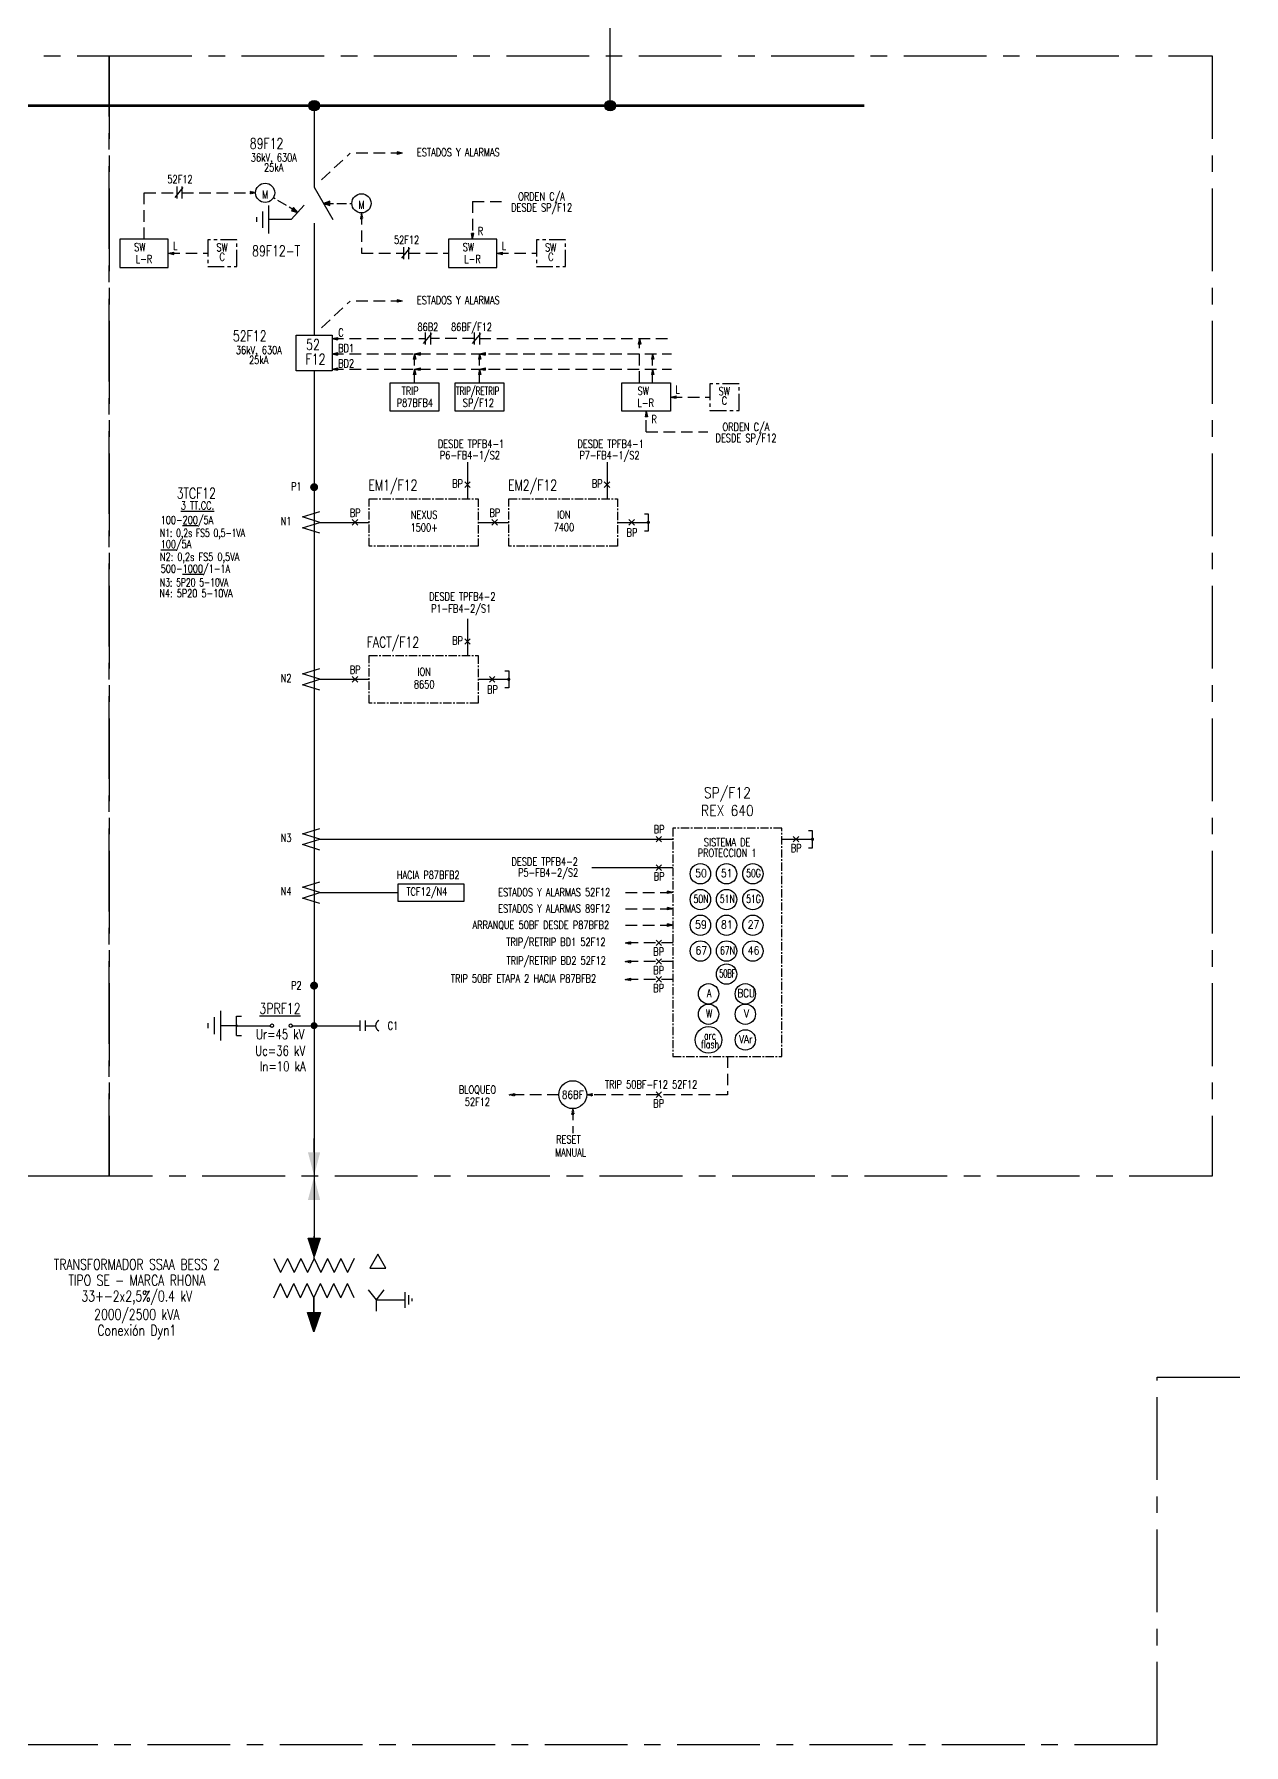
# Model space of a CAD drawing. Header units: millimetres. Extents: x -1355 to 3509, y -1443 to -567.
# Drawn here: x -956.5 to -773.8, y -1033.4 to -775.1 of the extents above; entities that cross this region are included whole.
import ezdxf
from ezdxf.enums import TextEntityAlignment as Align

# ---------------------------------------------------------------- set-up
doc = ezdxf.new("R2010")
doc.units = ezdxf.units.MM
for name, pattern in [('CENTER', [2, 1.25, -0.25, 0.25, -0.25]), ('HIDDEN', [0.375, 0.25, -0.125]), ('RAYITAS2', [2, 1.5, -0.5])]:
    doc.linetypes.add(name, pattern=pattern)
for name, color, linetype in [('ACEP-E-CABLES', 200, 'Continuous'), ('ACEP-E-CONDUCTOR', 30, 'Continuous'), ('ACEP-E-DATOS', 3, 'Continuous'), ('ACEP-E-EJES', 1, 'CENTER'), ('ACEP-E-EQUIPOS', 7, 'Continuous'), ('ACEP-E-SEGMENTOS', 1, 'HIDDEN'), ('ACEP-E-SIMBOLOGIA', 6, 'Continuous'), ('ACEP-E-TEXTOS', 3, 'Continuous'), ('TEXTOS', 7, 'Continuous')]:
    doc.layers.add(name, color=color, linetype=linetype)
doc.styles.add('Romans_0.85', font='romans.shx', dxfattribs={"width": 0.85})

# ---------------------------------------------------------------- blocks, each defined once
blk = doc.blocks.new('Flecha')
blk.add_hatch(color=256).paths.add_polyline_path([(0, 1.66), (-0.36, 0), (0.36, 0)])
for p, q in [((0, 1.66), (-0.36, 0)), ((-0.36, 0), (0.36, 0)), ((0, 1.66), (0.36, 0))]:
    blk.add_line(p, q)
blk = doc.blocks.new('DIAG-01')
for p, q in [((0, 0), (0, -2.59)), ((-3.5, -2.59), (3.5, -2.59)), ((-2.04, -4.09), (2.04, -4.09)), ((-0.58, -5.59), (0.58, -5.59))]:
    blk.add_line(p, q)
blk = doc.blocks.new('gen004')
blk.add_hatch(color=256).paths.add_polyline_path([(0, 1.16), (-0.38, 0), (0.38, 0)])
blk.add_lwpolyline([(0, 1.16), (-0.38, 0), (0.38, 0)], close=True)
blk = doc.blocks.new('TRAFO1')
for p, q in [((1806.17, 54.35), (1806.17, 58.29)), ((1799.03, 54.35), (1800.22, 51.8)), ((1801.41, 54.35), (1800.22, 51.8)), ((1801.41, 54.35), (1802.6, 51.8)), ((1803.79, 54.35), (1802.6, 51.8)), ((1803.79, 54.35), (1804.98, 51.8)), ((1806.17, 54.35), (1804.98, 51.8)), ((1806.17, 54.35), (1807.36, 51.8)), ((1808.55, 54.35), (1807.36, 51.8)), ((1808.55, 54.35), (1809.74, 51.8)), ((1810.93, 54.35), (1809.74, 51.8)), ((1810.93, 54.35), (1812.12, 51.8)), ((1813.32, 54.35), (1812.12, 51.8)), ((1799, 47.32), (1800.19, 49.87)), ((1801.38, 47.32), (1800.19, 49.87)), ((1801.38, 47.32), (1802.58, 49.87)), ((1803.77, 47.32), (1802.58, 49.87)), ((1803.77, 47.32), (1804.96, 49.87)), ((1806.15, 47.32), (1804.96, 49.87)), ((1806.15, 47.32), (1807.34, 49.87)), ((1808.53, 47.32), (1807.34, 49.87)), ((1808.53, 47.32), (1809.72, 49.87)), ((1810.91, 47.32), (1809.72, 49.87)), ((1810.91, 47.32), (1812.1, 49.87)), ((1813.29, 47.32), (1812.1, 49.87)), ((1806.15, 43.38), (1806.15, 47.32))]:
    blk.add_line(p, q)
blk = doc.blocks.new('diag-27')
blk.add_lwpolyline([(4.8, 3), (-4.8, 0), (4.8, -3), (-4.8, -6), (4.8, -9)])
blk = doc.blocks.new('DIAG-16')
blk.add_lwpolyline([(-1.82, -4), (0, -4), (0, 4), (-1.82, 4)])
at = {"const_width": 0.75}
blk.add_lwpolyline([(-0.38, 0, 1), (0.38, 0, 1)], format="xyb", close=True, dxfattribs=at)

msp = doc.modelspace()

# ---------------------------------------------------------------- hatches: boundary and pattern name
at = {"layer": 'ACEP-E-CABLES'}
h = msp.add_hatch(color=256, dxfattribs=at)
h.dxf.hatch_style = 1
h.paths.add_polyline_path([(-915, -785.92, 1), (-913.41, -785.92, 1)])
h = msp.add_hatch(color=256, dxfattribs=at)
h.dxf.hatch_style = 1
h.paths.add_polyline_path([(-915, -785.92, 1), (-913.41, -785.92, 1)])
h = msp.add_hatch(color=256, dxfattribs=at)
h.dxf.hatch_style = 1
h.paths.add_polyline_path([(-870.29, -785.92, 1), (-868.69, -785.92, 1)])
h = msp.add_hatch(color=256, dxfattribs=at)
h.dxf.hatch_style = 1
h.paths.add_polyline_path([(-870.29, -785.92, 1), (-868.69, -785.92, 1)])
h = msp.add_hatch(color=256, dxfattribs=at)
h.dxf.hatch_style = 1
h.paths.add_polyline_path([(-870.29, -785.92, 1), (-868.69, -785.92, 1)])
h = msp.add_hatch(color=256, dxfattribs=at)
h.dxf.hatch_style = 1
h.paths.add_polyline_path([(-870.29, -785.92, 1), (-868.69, -785.92, 1)])
h = msp.add_hatch(color=256, dxfattribs=at)
h.dxf.hatch_style = 1
h.paths.add_polyline_path([(-870.29, -785.92, 1), (-868.69, -785.92, 1)])
at = {"layer": 'ACEP-E-EQUIPOS'}
for points in [[(-913.28, -943.93), (-915.14, -943.93), (-914.21, -947.44)], [(-913.28, -951.15), (-915.14, -951.15), (-914.21, -947.64)]]:
    msp.add_hatch(color=256, dxfattribs=at).paths.add_polyline_path(points)

# ---------------------------------------------------------------- linework, layer by layer
at = {"layer": 'ACEP-E-CABLES'}
for p, q in [((-869.49, -785.92), (-869.49, -726.82)), ((-914.2, -785.92), (-914.2, -798.22)), ((-914.2, -803.66), (-914.2, -820.55)), ((-914.2, -825.98), (-914.2, -947.56)), ((-914.2, -825.98), (-914.2, -956.88)), ((-925.8, -924.82), (-920.84, -924.82)), ((-917.48, -924.82), (-913.99, -924.82)), ((-914.2, -924.82), (-907.23, -924.82)), ((-906.43, -924.82), (-904.92, -924.82))]:
    msp.add_line(p, q, dxfattribs=at)
for centre in [(-914.2, -785.92), (-914.2, -785.92), (-869.49, -785.92), (-869.49, -785.92), (-869.49, -785.92), (-869.49, -785.92)]:
    msp.add_circle(centre, 0.799, dxfattribs=at)
at = {"layer": 'ACEP-E-CONDUCTOR'}
msp.add_line((-914.23, -965.91), (-914.23, -971.05), dxfattribs=at)
at = {"layer": 'ACEP-E-CONDUCTOR', "const_width": 0.403}
msp.add_lwpolyline([(-1313.08, -785.92), (-831.09, -785.92)], dxfattribs=at)
at = {"layer": 'ACEP-E-DATOS'}
for points in [[(-936.22, -806.06), (-943.55, -806.06), (-943.55, -810.34), (-936.22, -810.34)], [(-886.59, -806.06), (-893.92, -806.06), (-893.92, -810.34), (-886.59, -810.34)], [(-902.7, -827.77), (-895.37, -827.77), (-895.37, -832.05), (-902.7, -832.05)], [(-892.88, -827.77), (-885.55, -827.77), (-885.55, -832.05), (-892.88, -832.05)], [(-867.71, -827.77), (-860.38, -827.77), (-860.38, -832.05), (-867.71, -832.05)], [(-901.53, -903.4), (-891.59, -903.4), (-891.59, -906.06), (-901.53, -906.06)]]:
    msp.add_lwpolyline(points, close=True, dxfattribs=at)
at = {"layer": 'ACEP-E-EJES', "ltscale": 10}
for points in [[(-1070, -778.42), (-945.16, -778.42), (-945.16, -947.56), (-1070, -947.56)], [(-945.16, -778.42), (-778.59, -778.42), (-778.59, -947.56), (-945.16, -947.56)]]:
    msp.add_lwpolyline(points, close=True, dxfattribs=at)
at = {"layer": 'ACEP-E-EJES', "ltscale": 2}
for points in [[(-930.27, -810.21), (-925.85, -810.21), (-925.85, -806.19), (-930.27, -806.19)], [(-880.64, -810.21), (-876.23, -810.21), (-876.23, -806.19), (-880.64, -806.19)], [(-854.43, -831.93), (-850.01, -831.93), (-850.01, -827.9), (-854.43, -827.9)]]:
    msp.add_lwpolyline(points, close=True, dxfattribs=at)
at = {"layer": 'ACEP-E-EJES'}
for points in [[(-905.89, -845.26), (-889.45, -845.26), (-889.45, -852.42), (-905.89, -852.42)], [(-884.81, -845.26), (-868.37, -845.26), (-868.37, -852.42), (-884.81, -852.42)], [(-905.89, -868.95), (-889.45, -868.95), (-889.45, -876.11), (-905.89, -876.11)], [(-860.01, -929.45), (-843.56, -929.45), (-843.56, -894.99), (-860.01, -894.99)]]:
    msp.add_lwpolyline(points, close=True, dxfattribs=at)
at = {"layer": 'ACEP-E-EJES', "ltscale": 10}
for points in [[(-786.88, -1033.39), (-786.88, -977.88), (-597.28, -977.88)], [(-786.88, -1033.39), (-1344.64, -1033.39)]]:
    msp.add_lwpolyline(points, dxfattribs=at)
at = {"layer": 'ACEP-E-EQUIPOS'}
for p, q in [((-935.2, -799.81), (-933.97, -798.3)), ((-934.95, -798.15), (-934.95, -799.96)), ((-934.17, -798.15), (-934.17, -799.96)), ((-914.2, -798.22), (-911.37, -803.13)), ((-917.66, -803.13), (-919.51, -803.13)), ((-915.71, -800.96), (-917.66, -803.13)), ((-900.97, -808.96), (-899.75, -807.44)), ((-900.72, -807.29), (-900.72, -809.11)), ((-899.95, -807.29), (-899.95, -809.11)), ((-916.92, -820.55), (-911.49, -820.55)), ((-916.92, -825.98), (-916.92, -820.55)), ((-911.49, -820.55), (-911.49, -825.98)), ((-897.67, -821.85), (-896.44, -820.33)), ((-897.42, -820.18), (-897.42, -821.99)), ((-896.64, -820.18), (-896.64, -821.99)), ((-890.27, -821.85), (-889.04, -820.33)), ((-890.02, -820.18), (-890.02, -821.99)), ((-889.25, -820.18), (-889.25, -821.99)), ((-911.49, -825.98), (-916.92, -825.98)), ((-925.91, -923.38), (-925.19, -923.38)), ((-925.91, -926.3), (-925.91, -923.38)), ((-907.23, -925.61), (-907.23, -924.04)), ((-906.43, -925.61), (-906.43, -924.03)), ((-925.91, -924.82), (-926.63, -924.82)), ((-925.91, -926.3), (-925.19, -926.3)), ((-906.03, -964.71), (-904.84, -966.22)), ((-903.65, -964.71), (-904.84, -966.22)), ((-904.84, -966.22), (-904.84, -967.92)), ((-904.84, -966.22), (-901.31, -966.22))]:
    msp.add_line(p, q, dxfattribs=at)
at = {"layer": 'ACEP-E-EQUIPOS', "color": 7}
for p, q in [((-891.46, -843.55), (-890.62, -842.71)), ((-890.62, -843.55), (-891.46, -842.71)), ((-870.38, -843.55), (-869.54, -842.71)), ((-869.54, -843.55), (-870.38, -842.71)), ((-908.44, -849.26), (-907.6, -848.42)), ((-907.6, -849.26), (-908.44, -848.42)), ((-887.36, -849.26), (-886.52, -848.42)), ((-886.52, -849.26), (-887.36, -848.42)), ((-866.66, -849.26), (-865.82, -848.42)), ((-865.82, -849.26), (-866.66, -848.42)), ((-891.46, -867.24), (-890.62, -866.4)), ((-890.62, -867.24), (-891.46, -866.4)), ((-908.44, -872.95), (-907.6, -872.11)), ((-907.6, -872.95), (-908.44, -872.11)), ((-887.74, -872.95), (-886.9, -872.11)), ((-886.9, -872.95), (-887.74, -872.11)), ((-862.56, -897.09), (-861.72, -896.26)), ((-861.72, -897.09), (-862.56, -896.26)), ((-841.85, -896.26), (-841.02, -897.09)), ((-841.02, -896.26), (-841.85, -897.09)), ((-862.56, -900.53), (-861.72, -901.37)), ((-861.72, -900.53), (-862.56, -901.37)), ((-862.56, -911.9), (-861.72, -912.74)), ((-861.72, -911.9), (-862.56, -912.74)), ((-861.72, -914.71), (-862.56, -915.55)), ((-862.56, -914.71), (-861.72, -915.55)), ((-861.72, -917.41), (-862.56, -918.25)), ((-862.56, -917.41), (-861.72, -918.25)), ((-861.72, -934.82), (-862.56, -935.66)), ((-862.56, -934.82), (-861.72, -935.66))]:
    msp.add_line(p, q, dxfattribs=at)
at = {"layer": 'ACEP-E-EQUIPOS'}
for points, const_width in [([(-914.2, -843.82, -1), (-914.2, -843.22, -1)], 0.604), ([(-914.2, -843.22, 1), (-914.2, -843.82, 1)], 0.604), ([(-914.21, -919.08, -1), (-914.21, -918.48, -1)], 0.604), ([(-914.21, -918.48, 1), (-914.21, -919.08, 1)], 0.604), ([(-913.99, -924.82, 1), (-914.42, -924.82, 1)], 0.616)]:
    msp.add_lwpolyline(points, format="xyb", close=True, dxfattribs=dict(at, const_width=const_width))
msp.add_lwpolyline([(-926.02, -924.82, 1), (-925.8, -924.82, 1)], format="xyb", close=True, dxfattribs=at)
at = {"layer": 'ACEP-E-EQUIPOS', "const_width": 0.281}
msp.add_lwpolyline([(-914.2, -941.83), (-914.2, -943.95)], dxfattribs=at)
msp.add_lwpolyline([(-914.2, -941.83), (-914.2, -943.95)], dxfattribs=at)
at = {"layer": 'ACEP-E-EQUIPOS'}
msp.add_lwpolyline([(-904.59, -959.33), (-905.8, -961.42), (-903.39, -961.42)], close=True, dxfattribs=at)
at = {"layer": 'ACEP-E-EQUIPOS', "color": 7}
for centre, radius in [((-855.87, -901.89), 1.54), ((-851.91, -901.89), 1.54), ((-847.94, -901.89), 1.54), ((-855.87, -905.78), 1.54), ((-851.91, -905.78), 1.54), ((-847.94, -905.78), 1.54), ((-855.87, -909.66), 1.54), ((-851.91, -909.66), 1.54), ((-847.94, -909.66), 1.54), ((-855.87, -913.55), 1.54), ((-851.91, -913.55), 1.54), ((-847.94, -913.55), 1.54), ((-851.91, -917.03), 1.54), ((-854.63, -920.01), 1.54), ((-849.08, -920.01), 1.54), ((-854.63, -923.09), 1.54), ((-849.08, -923.09), 1.54), ((-854.63, -926.97), 2.01), ((-849.08, -926.97), 1.54)]:
    msp.add_circle(centre, radius, dxfattribs=at)
at = {"layer": 'ACEP-E-EQUIPOS'}
for centre, radius in [((-920.58, -924.82), 0.253), ((-917.73, -924.82), 0.253), ((-875.14, -935.24), 2.11)]:
    msp.add_circle(centre, radius, dxfattribs=at)
msp.add_arc((-904.04, -924.82), 0.88, 116.8712, 243.9758, dxfattribs=at)
at = {"layer": 'ACEP-E-SEGMENTOS', "color": 1, "linetype": 'HIDDEN', "ltscale": 7}
for p, q in [((-913.07, -797.11), (-908.76, -793.09)), ((-900.86, -793.09), (-908.76, -793.09)), ((-934.17, -799.06), (-923.05, -799.06)), ((-890.26, -800.37), (-885.6, -800.37)), ((-890.26, -800.37), (-890.26, -806.06)), ((-936.22, -808.2), (-930.27, -808.2)), ((-899.95, -808.2), (-893.92, -808.2)), ((-886.59, -808.2), (-880.64, -808.2)), ((-913.07, -819.44), (-908.76, -815.42)), ((-900.86, -815.42), (-908.76, -815.42)), ((-911.49, -821.09), (-897.42, -821.09)), ((-890.02, -821.09), (-896.64, -821.09)), ((-889.25, -821.09), (-884.37, -821.09)), ((-883.6, -821.09), (-860.21, -821.09)), ((-911.49, -823.39), (-860.21, -823.39)), ((-865.06, -827.77), (-865.06, -821.89)), ((-863.09, -827.77), (-863.09, -823.39)), ((-911.49, -825.69), (-860.21, -825.69)), ((-899.04, -827.77), (-899.04, -824.2)), ((-889.22, -827.77), (-889.22, -824.2)), ((-860.38, -829.91), (-854.43, -829.91)), ((-864.04, -835.17), (-864.04, -832.05)), ((-864.04, -835.17), (-854.72, -835.17)), ((-867.17, -904.7), (-860.01, -904.7)), ((-867.17, -907.17), (-860.01, -907.17)), ((-867.17, -909.65), (-860.01, -909.65)), ((-860.01, -912.32), (-867.21, -912.32)), ((-860.01, -915.13), (-867.21, -915.13)), ((-860.01, -917.83), (-867.21, -917.83)), ((-851.79, -929.45), (-851.79, -935.24)), ((-877.25, -935.24), (-884.77, -935.24)), ((-875.14, -937.35), (-875.14, -941.05)), ((-851.79, -935.24), (-873.03, -935.24))]:
    msp.add_line(p, q, dxfattribs=at)
at = {"layer": 'ACEP-E-SEGMENTOS', "linetype": 'Continuous'}
for p, q in [((-891.04, -839.72), (-891.04, -845.26)), ((-869.96, -839.72), (-869.96, -845.26)), ((-913.36, -848.84), (-905.89, -848.84)), ((-868.37, -848.84), (-863.73, -848.84)), ((-891.04, -863.41), (-891.04, -868.95)), ((-913.36, -872.53), (-905.89, -872.53)), ((-889.45, -872.53), (-884.81, -872.53)), ((-913.36, -896.68), (-860.01, -896.68)), ((-843.56, -896.68), (-838.93, -896.68)), ((-872.24, -900.95), (-860.01, -900.95)), ((-913.36, -904.73), (-901.53, -904.73))]:
    msp.add_line(p, q, dxfattribs=at)
at = {"layer": 'ACEP-E-SEGMENTOS', "color": 1, "linetype": 'HIDDEN', "ltscale": 7}
for points in [[(-939.88, -806.06), (-939.88, -799.06), (-934.95, -799.06)], [(-907.05, -802.12), (-907.05, -808.2), (-900.77, -808.2)]]:
    msp.add_lwpolyline(points, dxfattribs=at)
at = {"layer": 'ACEP-E-SEGMENTOS', "linetype": 'Continuous'}
msp.add_lwpolyline([(-889.45, -848.84), (-884.81, -848.84)], dxfattribs=at)
at = {"layer": 'ACEP-E-SIMBOLOGIA', "linetype": 'RAYITAS2'}
for p, q in [((-916.68, -802.04), (-920.36, -799.83)), ((-912.79, -800.67), (-908.5, -800.67))]:
    msp.add_line(p, q, dxfattribs=at)
at = {"layer": 'ACEP-E-SIMBOLOGIA'}
for centre in [(-921.6, -799.08), (-907.05, -800.67)]:
    msp.add_circle(centre, 1.45, dxfattribs=at)

# ---------------------------------------------------------------- block references
at = {"layer": 'ACEP-E-CABLES', "rotation": 180}
for p, xscale, yscale, zscale in [((-914.2, -956.88), -2.4162940895515, 2.4162940895515, 2.4162940895515), ((-914.23, -968.1), -2.544178784587456, 2.544178784587456, 2.544178784587456)]:
    msp.add_blockref('gen004', p, dxfattribs=dict(at, xscale=xscale, yscale=yscale, zscale=zscale))
at = {"layer": 'ACEP-E-EQUIPOS'}
for name, p, xscale, yscale, zscale, rotation in [('Flecha', (-901.68, -793.09), 0.4983647870194066, 0.4983647870194066, 0.4983647870194066, 270), ('DIAG-01', (-919.51, -803.13), 0.6040566965673079, 0.6040566965673079, 0.6040566965673079, 270), ('Flecha', (-890.26, -805.24), 0.4983647870193723, 0.4983647870193723, 0.4983647870193723, 180), ('Flecha', (-935.39, -808.2), 0.4983647870194066, 0.4983647870194066, 0.4983647870194066, 90.00000000000001), ('Flecha', (-885.77, -808.2), 0.4983647870194066, 0.4983647870194066, 0.4983647870194066, 90.00000000000001), ('Flecha', (-901.68, -815.42), 0.4983647870194066, 0.4983647870194066, 0.4983647870194066, 270), ('Flecha', (-910.66, -821.09), -0.4983647870194066, 0.4983647870194066, 0.4983647870193916, 90), ('Flecha', (-910.66, -823.39), -0.4983647870194066, 0.4983647870194066, 0.4983647870193916, 90), ('Flecha', (-898.21, -823.39), -0.4983647870194066, 0.4983647870194066, 0.4983647870193916, 90), ('Flecha', (-888.39, -823.39), -0.4983647870194066, 0.4983647870194066, 0.4983647870193916, 90), ('Flecha', (-910.66, -825.69), -0.4983647870194066, 0.4983647870194066, 0.4983647870193916, 90), ('Flecha', (-898.21, -825.69), -0.4983647870194066, 0.4983647870194066, 0.4983647870193916, 90), ('Flecha', (-888.39, -825.69), -0.4983647870194066, 0.4983647870194066, 0.4983647870193916, 90), ('Flecha', (-859.55, -829.91), 0.4983647870194066, 0.4983647870194066, 0.4983647870194066, 89.99999999999999), ('diag-27', (-914.67, -849.66), -0.2731462883841128, 0.2731462883840671, 0.2731462883840827, 180), ('diag-27', (-914.67, -873.35), -0.2731462883841128, 0.2731462883840671, 0.2731462883840827, 180), ('diag-27', (-914.67, -897.49), -0.2731462883841128, 0.2731462883840671, 0.2731462883840827, 180), ('diag-27', (-914.67, -905.55), -0.2731462883841128, 0.2731462883840671, 0.2731462883840827, 180), ('Flecha', (-860.84, -904.7), -0.4983647870193723, 0.498364787019408, 0.498364787019408, 270), ('Flecha', (-860.84, -907.17), -0.4983647870193723, 0.498364787019408, 0.498364787019408, 270), ('Flecha', (-860.84, -909.65), -0.4983647870193723, 0.498364787019408, 0.498364787019408, 270), ('DIAG-01', (-926.63, -924.82), -0.6391776808926473, 0.6391776808926473, 0.639177680892647, 270), ('DIAG-01', (-901.31, -966.22), 0.3392238379449989, 0.3392238379449989, 0.3392238379449989, 90)]:
    msp.add_blockref(name, p, dxfattribs=dict(at, xscale=xscale, yscale=yscale, zscale=zscale, rotation=rotation))
for name, p, xscale, yscale, zscale in [('Flecha', (-865.06, -821.91), -0.4983647870193723, 0.4983647870194066, 0.498364787019408), ('Flecha', (-899.04, -824.21), -0.4983647870193723, 0.4983647870194066, 0.498364787019408), ('Flecha', (-889.22, -824.21), -0.4983647870193723, 0.4983647870194066, 0.498364787019408), ('Flecha', (-863.09, -824.21), -0.4983647870193723, 0.4983647870194066, 0.498364787019408), ('Flecha', (-899.04, -826.52), -0.4983647870193723, 0.4983647870194066, 0.498364787019408), ('Flecha', (-889.22, -826.52), -0.4983647870193723, 0.4983647870194066, 0.498364787019408), ('Flecha', (-863.09, -826.52), -0.4983647870193723, 0.4983647870194066, 0.498364787019408), ('Flecha', (-864.04, -832.88), -0.4983647870193723, 0.4983647870194066, 0.498364787019408), ('TRAFO1', (-2445.95, -1006.04), 0.8480595948624853, 0.8480595948624853, 0.8480595948624853)]:
    msp.add_blockref(name, p, dxfattribs=dict(at, xscale=xscale, yscale=yscale, zscale=zscale))
at = {"layer": 'ACEP-E-EQUIPOS', "color": 7, "xscale": -0.3244657492774908, "yscale": 0.324465749277525, "zscale": 0.324465749277525, "rotation": 180}
for p in [(-863.73, -848.84), (-884.81, -872.53)]:
    msp.add_blockref('DIAG-16', p, dxfattribs=at)
at = {"layer": 'ACEP-E-EQUIPOS', "color": 7, "xscale": 0.3244657492774908, "yscale": 0.3244657492774908, "zscale": 0.3244657492774908}
msp.add_blockref('DIAG-16', (-838.93, -896.68), dxfattribs=at)
at = {"layer": 'ACEP-E-SEGMENTOS', "color": 1, "linetype": 'HIDDEN', "ltscale": 7}
for p, xscale, yscale, zscale, rotation in [((-923.87, -799.07), 0.4983647870194066, 0.4983647870194066, 0.4983647870194066, 270), ((-866.39, -912.32), 0.4983647870193723, 0.4983647870193723, 0.4983647870193723, 90.00000000000001), ((-866.39, -915.13), 0.4983647870193723, 0.4983647870193723, 0.4983647870193723, 90.00000000000001), ((-866.39, -917.83), 0.4983647870193723, 0.4983647870193723, 0.4983647870193723, 90.00000000000001), ((-883.94, -935.24), -0.498364787019408, 0.498364787019408, 0.498364787019408, 90), ((-872.2, -935.24), -0.498364787019408, 0.498364787019408, 0.498364787019408, 90)]:
    msp.add_blockref('Flecha', p, dxfattribs=dict(at, xscale=xscale, yscale=yscale, zscale=zscale, rotation=rotation))
for p, xscale, yscale, zscale in [((-907.05, -802.95), 0.4983647870194066, 0.4983647870194066, 0.4983647870194066), ((-875.14, -938.18), 0.498364787019408, 0.498364787019408, 0.498364787019408)]:
    msp.add_blockref('Flecha', p, dxfattribs=dict(at, xscale=xscale, yscale=yscale, zscale=zscale))
at = {"layer": 'ACEP-E-SIMBOLOGIA', "xscale": 0.8054313631838333, "yscale": 0.8054313631838333, "zscale": 0.8054313631838333, "rotation": 90}
msp.add_blockref('gen004', (-911.85, -800.67), dxfattribs=at)
at = {"layer": 'ACEP-E-SIMBOLOGIA', "linetype": 'RAYITAS2', "xscale": 0.8054313631838339, "yscale": 0.8054313631838339, "zscale": 0.8054313631838339, "rotation": 238.9543722059409}
msp.add_blockref('gen004', (-917.48, -801.56), dxfattribs=at)

# ---------------------------------------------------------------- texts
at = {"layer": 'ACEP-E-TEXTOS', "color": 7, "style": 'Romans_0.85', "width": 0.75}
for s, height, p in [('89F12', 1.611, (-921.38, -792.44)), ('89F12-T', 1.611, (-919.94, -808.66)), ('52F12', 1.611, (-923.93, -821.5)), ('3TCF12', 1.598, (-932, -845.24)), ('TRANSFORMADOR SSAA BESS 2', 1.5979, (-940.97, -961.66)), ('TIPO SE - MARCA RHONA', 1.5979, (-940.97, -964.06)), ('33+-2x2,5%%%/0.4 kV', 1.5979, (-940.97, -966.45)), ('2000/2500 kVA', 1.5979, (-940.97, -969.21)), ('Conexión Dyn1', 1.5979, (-940.97, -971.61))]:
    msp.add_text(s, height=height, dxfattribs=at).set_placement(p, align=Align.CENTER)
at = {"layer": 'ACEP-E-TEXTOS', "style": 'Romans_0.85', "width": 0.75}
for s, height, p in [('ESTADOS Y ALARMAS', 1.2081, (-892.42, -793.57)), ('36kV, 630A', 1.208, (-920.28, -794.36)), ('25kA', 1.208, (-920.31, -795.85)), ('52F12', 1.208, (-934.46, -797.64)), ('M', 1.21, (-921.6, -799.93)), ('M', 1.21, (-907.05, -801.52)), ('DESDE SP/F12', 1.2081, (-879.84, -801.9)), ('ORDEN C/A', 1.208, (-879.86, -800.23)), ('52F12', 1.208, (-900.24, -806.78)), ('R', 1.21, (-889.08, -805.45)), ('L', 1.21, (-935.16, -807.69)), ('SW', 1.208, (-928.1, -807.92)), ('C', 1.21, (-928.08, -809.35)), ('L', 1.21, (-885.53, -807.69)), ('SW', 1.208, (-878.48, -807.92)), ('C', 1.21, (-878.45, -809.35)), ('ESTADOS Y ALARMAS', 1.2081, (-892.42, -815.89)), ('36kV, 630A', 1.208, (-922.54, -823.42)), ('25kA', 1.208, (-922.57, -824.91)), ('L', 1.21, (-859.32, -829.4)), ('SW', 1.208, (-852.26, -829.63)), ('C', 1.21, (-852.24, -831.06)), ('R', 1.21, (-862.86, -833.87)), ('ORDEN C/A', 1.208, (-848.99, -835.03)), ('DESDE SP/F12', 1.2081, (-848.97, -836.7)), ('BP', 1.208, (-892.53, -843.58)), ('BP', 1.208, (-871.45, -843.58)), ('%%U3 TT.CC.', 1.1985, (-931.82, -846.89)), ('BP', 1.208, (-907.99, -847.99)), ('BP', 1.208, (-886.91, -847.99)), ('BP', 1.208, (-866.2, -850.97)), ('BP', 1.208, (-892.53, -867.27)), ('BP', 1.208, (-907.99, -871.69)), ('BP', 1.208, (-887.28, -874.66)), ('BP', 1.208, (-862.11, -895.78)), ('BP', 1.208, (-841.4, -898.61)), ('DESDE TPFB4-2', 1.2081, (-879.38, -900.66)), ('P5-FB4-2/S2', 1.2081, (-878.86, -902.31)), ('BP', 1.208, (-862.11, -902.88)), ('BP', 1.208, (-862.17, -914.25)), ('BP', 1.208, (-862.17, -917.06)), ('BP', 1.208, (-862.17, -919.76)), ('A', 1.21, (-854.54, -920.51)), ('C1', 1.198, (-902.3, -925.43)), ('W', 1.21, (-854.54, -923.59)), ('Ur=45 kV', 1.5, (-919.32, -926.86)), ('Uc=36 kV', 1.5, (-919.33, -929.35)), ('In=10 kA', 1.5, (-918.93, -931.71)), ('BLOQUEO', 1.208, (-889.54, -935.08)), ('TRIP 50BF-F12 52F12', 1.2081, (-863.3, -934.3)), ('52F12', 1.208, (-889.54, -936.93)), ('BP', 1.208, (-862.17, -937.17)), ('RESET', 1.208, (-875.8, -942.59)), ('MANUAL', 1.208, (-875.47, -944.57))]:
    msp.add_text(s, height=height, dxfattribs=at).set_placement(p, align=Align.CENTER)
at = {"layer": 'ACEP-E-TEXTOS', "style": 'Romans_0.85'}
for s, height, width, p in [('SW', 1.208, 0.75, (-941.38, -807.88)), ('SW', 1.208, 0.75, (-891.75, -807.88)), ('86BF/F12', 1.208, 0.75, (-893.52, -819.94)), ('C', 1.21, 0.75, (-910.56, -820.78)), ('86B2', 1.208, 0.75, (-898.6, -819.94)), ('BD1', 1.208, 0.75, (-910.57, -823.14)), ('BD2', 1.208, 0.75, (-910.57, -825.44)), ('TRIP', 1.208, 0.75, (-900.98, -829.59)), ('TRIP/RETRIP', 1.2081, 0.65, (-892.76, -829.59)), ('SW', 1.208, 0.75, (-865.35, -829.59)), ('DESDE TPFB4-1', 1.2081, 0.75, (-895.51, -837.58)), ('DESDE TPFB4-1', 1.2081, 0.75, (-874.43, -837.59)), ('P6-FB4-1/S2', 1.2081, 0.75, (-895.22, -839.29)), ('P7-FB4-1/S2', 1.2081, 0.75, (-874.14, -839.3)), ('P1', 1.208, 0.75, (-917.68, -844.01)), ('100-%%U200%%U/5A', 1.1985, 0.75, (-937.37, -849.08)), ('N1', 1.208, 0.75, (-919.25, -849.25)), ('%%U100%%U/5A', 1.1985, 0.75, (-937.37, -852.73)), ('N1: 0,2s FS5 0,5-1VA', 1.1985, 0.7, (-937.48, -851.02)), ('N2: 0,2s FS5 0,5VA', 1.1985, 0.75, (-937.48, -854.64)), ('N3: 5P20 5-10VA', 1.1985, 0.7, (-937.48, -858.5)), ('500-%%U1000%%U/1-1A', 1.1985, 0.75, (-937.37, -856.43)), ('N4: 5P20 5-10VA', 1.1985, 0.75, (-937.57, -860.14)), ('DESDE TPFB4-2', 1.2081, 0.75, (-896.83, -860.63)), ('P1-FB4-2/S1', 1.2081, 0.75, (-896.54, -862.45)), ('N2', 1.208, 0.75, (-919.25, -872.94)), ('N3', 1.208, 0.75, (-919.25, -897.08)), ('HACIA P87BFB2', 1.2081, 0.75, (-901.71, -902.67)), ('TCF12/N4', 1.208, 0.75, (-900.26, -905.18)), ('N4', 1.208, 0.75, (-919.25, -905.13)), ('TRIP/RETRIP BD1 52F12', 1.2081, 0.75, (-885.18, -912.79)), ('TRIP/RETRIP BD2 52F12', 1.2081, 0.75, (-885.14, -915.6)), ('P2', 1.208, 0.75, (-917.68, -919.34)), ('TRIP 50BF ETAPA 2 HACIA P87BFB2', 1.2081, 0.75, (-893.55, -918.3))]:
    msp.add_text(s, height=height, dxfattribs=dict(at, width=width)).set_placement(p)
at = {"layer": 'ACEP-E-TEXTOS', "style": 'Romans_0.85', "width": 0.75}
for s, p in [('L-R', (-938.66, -809.68)), ('L-R', (-889.04, -809.68)), ('P87BFB4', (-896.26, -831.39)), ('SP/F12', (-887.04, -831.39)), ('L-R', (-862.88, -831.39))]:
    msp.add_text(s, height=1.208, dxfattribs=at).set_placement(p, align=Align.RIGHT)
at = {"layer": 'ACEP-E-TEXTOS', "color": 7, "style": 'Romans_0.85', "width": 0.75}
for s, p in [('52', (-915.41, -822.79)), ('F12', (-915.49, -825.01))]:
    msp.add_text(s, height=1.611, dxfattribs=at).set_placement(p)
for s, p in [('EM1/F12', (-902.3, -843.23)), ('EM2/F12', (-881.21, -843.23)), ('FACT/F12', (-902.3, -866.92))]:
    msp.add_text(s, height=1.611, dxfattribs=at).set_placement(p, align=Align.MIDDLE_CENTER)
at = {"layer": 'ACEP-E-TEXTOS', "style": 'Romans_0.85', "width": 0.75}
for s, height, p in [('ION', 1.198, (-876.48, -847.67)), ('NEXUS', 1.208, (-897.58, -847.69)), ('1500+', 1.208, (-897.58, -849.61)), ('7400', 1.198, (-876.48, -849.57)), ('8650', 1.208, (-897.58, -873.3)), ('ION', 1.208, (-897.58, -871.38)), ('PROTECCION 1', 1.2081, (-851.83, -898.74)), ('SISTEMA DE', 1.208, (-851.83, -897.13)), ('ESTADOS Y ALARMAS 52F12', 1.2081, (-877.95, -904.67)), ('ARRANQUE 50BF DESDE P87BFB2', 1.2081, (-879.96, -909.62)), ('ESTADOS Y ALARMAS 89F12', 1.2081, (-877.95, -907.14))]:
    msp.add_text(s, height=height, dxfattribs=at).set_placement(p, align=Align.MIDDLE_CENTER)
at = {"layer": 'ACEP-E-TEXTOS', "color": 7, "style": 'Romans_0.85', "width": 0.75}
msp.add_text('%%U3PRF12', height=1.611, dxfattribs=at).set_placement((-919.35, -923.51), align=Align.BOTTOM_CENTER)
at = {"layer": 'ACEP-E-TEXTOS', "attachment_point": 2, "style": 'Romans_0.85'}
for s, insert, char_height, width in [('50', (-855.77, -901.19), 1.208, 1.939), ('51', (-851.89, -901.19), 1.208, 1.939), ('{\\W0.7;50G}', (-847.85, -901.19), 1.2081, 3.1391), ('{\\W0.7;50N}', (-855.78, -905.08), 1.2081, 3.1597), ('{\\W0.7;51N}', (-851.81, -905.08), 1.2081, 3.1597), ('{\\W0.7;51G}', (-847.85, -905.08), 1.2081, 3.1391), ('59', (-855.78, -908.96), 1.208, 1.939), ('81', (-851.88, -908.96), 1.208, 1.939), ('27', (-847.83, -908.96), 1.208, 1.9894), ('67', (-855.72, -912.85), 1.208, 1.9894), ('{\\W0.7;67N}', (-851.77, -912.85), 1.2081, 3.1597), ('46', (-847.83, -912.85), 1.208, 1.9427), ('{\\W0.6;50BF}', (-851.8, -916.33), 1.2081, 3.8966), ('{\\W0.8;BCU}', (-848.95, -919.31), 1.2081, 3.2437), ('V', (-848.89, -922.39), 1.21, 1.1731), ('{\\W0.8;VAr}', (-849.01, -926.27), 1.2081, 2.8291)]:
    msp.add_mtext(s, dxfattribs=dict(at, insert=insert, char_height=char_height, width=width))
at = {"layer": 'ACEP-E-TEXTOS', "char_height": 1.2081, "width": 3.8611, "attachment_point": 5, "line_spacing_factor": 0.657437, "style": 'Romans_0.85'}
for s, insert in [('{\\W0.7;arc flash}', (-854.41, -926.97)), ('{\\W0.8;86BF}', (-875.14, -935.24))]:
    msp.add_mtext(s, dxfattribs=dict(at, insert=insert))
at = {"layer": 'TEXTOS', "color": 7, "insert": (-851.79, -891), "char_height": 1.611, "width": 17.7705, "attachment_point": 5, "style": 'Romans_0.85'}
msp.add_mtext('SP/F12\\PREX 640', dxfattribs=at)

doc.saveas('drawing.dxf')
